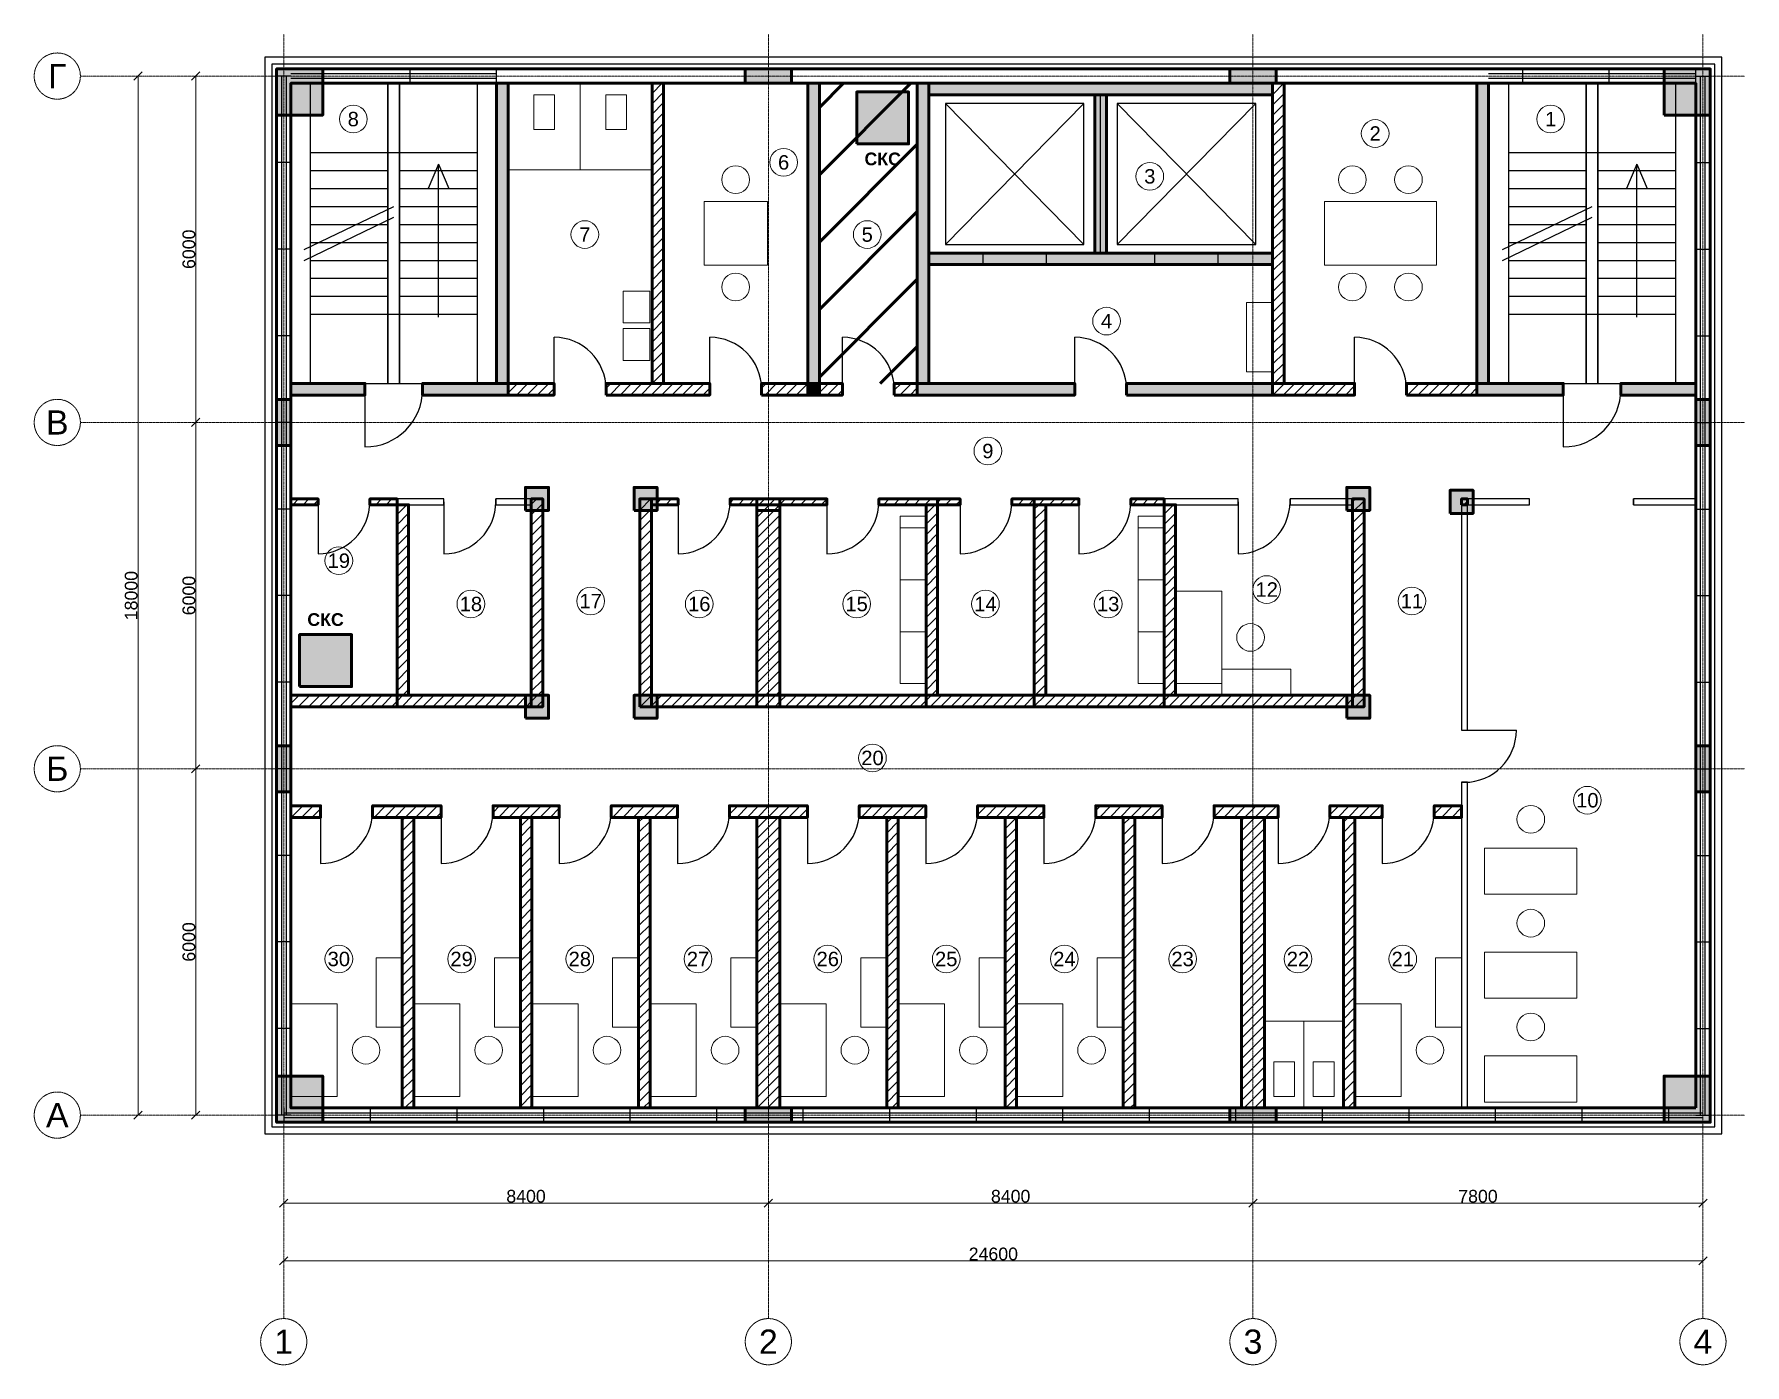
# Model space of a CAD drawing. Header units: millimetres. Extents: x -4325 to 25325, y -4325 to 18725.
import ezdxf
from ezdxf.enums import TextEntityAlignment as Align

# ---------------------------------------------------------------- set-up
doc = ezdxf.new("R2010")
doc.units = ezdxf.units.MM
doc.linetypes.add('CENTER2', pattern=[2.541, 1.587, -0.318, 0.318, -0.318])
for name, color, linetype, lineweight in [('A-ANNO-ROOM', 7, 'CONTINUOUS', 18), ('A-DIMS', 8, 'CONTINUOUS', 13), ('A-DOOR', 3, 'CONTINUOUS', 25), ('A-ELEV', 7, 'CONTINUOUS', 25), ('A-FACADE-PANEL', 8, 'CONTINUOUS', 25), ('A-FURN', 8, 'CONTINUOUS', 18), ('A-GLAZ-RIBBON', 5, 'CONTINUOUS', 25), ('A-GRID', 8, 'CENTER2', 13), ('A-HATCH', 9, 'CONTINUOUS', 9), ('A-OUTLINE', 7, 'CONTINUOUS', 50), ('A-SANI', 8, 'CONTINUOUS', 18), ('A-STAIR', 7, 'CONTINUOUS', 25), ('A-WALL-BLOCK', 9, 'CONTINUOUS', 50), ('A-WALL-GLASS', 4, 'CONTINUOUS', 25), ('A-WALL-RC', 7, 'CONTINUOUS', 50), ('E-SCS-RISER', 1, 'CONTINUOUS', 50), ('E-SERVER-ROOM', 1, 'CONTINUOUS', 50)]:
    doc.layers.add(name, color=color, linetype=linetype, lineweight=lineweight)
doc.styles.add('Arial-Bold', font='arialbd.ttf')
doc.styles.get("Standard").update_dxf_attribs({"font": 'arial.ttf'})

msp = doc.modelspace()

# ---------------------------------------------------------------- hatches: boundary and pattern name
at = {"layer": 'A-HATCH'}
h = msp.add_hatch(dxfattribs=at)
h.set_pattern_fill('ANSI31', scale=40)
h.paths.add_polyline_path([(6385, 12675), (6585, 12675), (6585, 17875), (6585, 17875), (6385, 17875), (6385, 17875)])
h = msp.add_hatch(dxfattribs=at)
h.set_pattern_fill('ANSI31', scale=40)
h.paths.add_polyline_path([(17138, 12675), (17338, 12675), (17338, 17875), (17338, 17875), (17138, 17875), (17138, 17875)])
h = msp.add_hatch(dxfattribs=at)
h.set_pattern_fill('ANSI31', scale=40)
h.paths.add_polyline_path([(3889, 12475), (4687, 12475), (4687, 12675), (3889, 12675)])
h = msp.add_hatch(dxfattribs=at)
h.set_pattern_fill('ANSI31', scale=40)
h.paths.add_polyline_path([(5587, 12475), (7384, 12475), (7384, 12675), (5587, 12675)])
h = msp.add_hatch(dxfattribs=at)
h.set_pattern_fill('ANSI31', scale=40)
h.paths.add_polyline_path([(8284, 12475), (9084, 12475), (9084, 12675), (8284, 12675)])
h = msp.add_hatch(dxfattribs=at)
h.set_pattern_fill('ANSI31', scale=40)
h.paths.add_polyline_path([(9284, 12475), (9683, 12475), (9683, 12675), (9284, 12675)])
h = msp.add_hatch(dxfattribs=at)
h.set_pattern_fill('ANSI31', scale=40)
h.paths.add_polyline_path([(10583, 12475), (10982, 12475), (10982, 12675), (10583, 12675)])
h = msp.add_hatch(dxfattribs=at)
h.set_pattern_fill('ANSI31', scale=40)
h.paths.add_polyline_path([(17138, 12475), (18560, 12475), (18560, 12675), (17138, 12675)])
h = msp.add_hatch(dxfattribs=at)
h.set_pattern_fill('ANSI31', scale=40)
h.paths.add_polyline_path([(19460, 12475), (20681, 12475), (20681, 12675), (19460, 12675)])
h = msp.add_hatch(dxfattribs=at)
h.set_pattern_fill('ANSI31', scale=40)
h.paths.add_polyline_path([(125, 10575), (125, 10575), (594, 10575), (594, 10675), (125, 10675), (125, 10675)])
h = msp.add_hatch(dxfattribs=at)
h.set_pattern_fill('ANSI31', scale=40)
h.paths.add_polyline_path([(1494, 10575), (1964, 10575), (1964, 10675), (1494, 10675)])
h = msp.add_hatch(dxfattribs=at)
h.set_pattern_fill('ANSI31', scale=40)
h.paths.add_polyline_path([(4290, 7075), (4490, 7075), (4490, 10675), (4290, 10675)])
h = msp.add_hatch(dxfattribs=at)
h.set_pattern_fill('ANSI31', scale=40)
h.paths.add_polyline_path([(6172, 7075), (6372, 7075), (6372, 10675), (6172, 10675)])
h = msp.add_hatch(dxfattribs=at)
h.set_pattern_fill('ANSI31', scale=40)
h.paths.add_polyline_path([(6372, 10575), (6836, 10575), (6836, 10675), (6372, 10675)])
h = msp.add_hatch(dxfattribs=at)
h.set_pattern_fill('ANSI31', scale=40)
h.paths.add_polyline_path([(7736, 10575), (8200, 10575), (8200, 10675), (7736, 10675)])
h = msp.add_hatch(dxfattribs=at)
h.set_pattern_fill('ANSI31', scale=40)
h.paths.add_polyline_path([(8200, 10475), (8600, 10475), (8600, 10675), (8200, 10675)])
h = msp.add_hatch(dxfattribs=at)
h.set_pattern_fill('ANSI31', scale=40)
h.paths.add_polyline_path([(8600, 10575), (9416, 10575), (9416, 10675), (8600, 10675)])
h = msp.add_hatch(dxfattribs=at)
h.set_pattern_fill('ANSI31', scale=40)
h.paths.add_polyline_path([(10316, 10575), (11333, 10575), (11333, 10675), (10316, 10675)])
h = msp.add_hatch(dxfattribs=at)
h.set_pattern_fill('ANSI31', scale=40)
h.paths.add_polyline_path([(11333, 10575), (11722, 10575), (11722, 10675), (11333, 10675)])
h = msp.add_hatch(dxfattribs=at)
h.set_pattern_fill('ANSI31', scale=40)
h.paths.add_polyline_path([(12622, 10575), (13010, 10575), (13010, 10675), (12622, 10675)])
h = msp.add_hatch(dxfattribs=at)
h.set_pattern_fill('ANSI31', scale=40)
h.paths.add_polyline_path([(13010, 10575), (13784, 10575), (13784, 10675), (13010, 10675)])
h = msp.add_hatch(dxfattribs=at)
h.set_pattern_fill('ANSI31', scale=40)
h.paths.add_polyline_path([(14684, 10575), (15258, 10575), (15258, 10675), (14684, 10675)])
h = msp.add_hatch(dxfattribs=at)
h.set_pattern_fill('ANSI31', scale=40)
h.paths.add_polyline_path([(18525, 7075), (18725, 7075), (18725, 10675), (18525, 10675)])
h = msp.add_hatch(dxfattribs=at)
h.set_pattern_fill('ANSI31', scale=40)
h.paths.add_polyline_path([(20416, 10575), (20516, 10575), (20516, 10675), (20416, 10675)])
h = msp.add_hatch(dxfattribs=at)
h.set_pattern_fill('ANSI31', scale=40)
h.paths.add_polyline_path([(1964, 7275), (2164, 7275), (2164, 10575), (1964, 10575)])
h = msp.add_hatch(dxfattribs=at)
h.set_pattern_fill('ANSI31', scale=40)
h.paths.add_polyline_path([(8200, 7275), (8600, 7275), (8600, 10575), (8200, 10575)])
h = msp.add_hatch(dxfattribs=at)
h.set_pattern_fill('ANSI31', scale=40)
h.paths.add_polyline_path([(11133, 7275), (11333, 7275), (11333, 10575), (11133, 10575)])
h = msp.add_hatch(dxfattribs=at)
h.set_pattern_fill('ANSI31', scale=40)
h.paths.add_polyline_path([(13010, 7275), (13210, 7275), (13210, 10575), (13010, 10575)])
h = msp.add_hatch(dxfattribs=at)
h.set_pattern_fill('ANSI31', scale=40)
h.paths.add_polyline_path([(15258, 7275), (15458, 7275), (15458, 10575), (15258, 10575)])
h = msp.add_hatch(dxfattribs=at)
h.set_pattern_fill('ANSI31', scale=40)
h.paths.add_polyline_path([(125, 7075), (125, 7075), (1964, 7075), (1964, 7275), (125, 7275), (125, 7275)])
h = msp.add_hatch(dxfattribs=at)
h.set_pattern_fill('ANSI31', scale=40)
h.paths.add_polyline_path([(1964, 7075), (4290, 7075), (4290, 7275), (1964, 7275)])
h = msp.add_hatch(dxfattribs=at)
h.set_pattern_fill('ANSI31', scale=40)
h.paths.add_polyline_path([(6372, 7075), (8200, 7075), (8200, 7275), (6372, 7275)])
h = msp.add_hatch(dxfattribs=at)
h.set_pattern_fill('ANSI31', scale=40)
h.paths.add_polyline_path([(8200, 7075), (8600, 7075), (8600, 7275), (8200, 7275)])
h = msp.add_hatch(dxfattribs=at)
h.set_pattern_fill('ANSI31', scale=40)
h.paths.add_polyline_path([(8600, 7075), (11133, 7075), (11133, 7275), (8600, 7275)])
h = msp.add_hatch(dxfattribs=at)
h.set_pattern_fill('ANSI31', scale=40)
h.paths.add_polyline_path([(11133, 7075), (13010, 7075), (13010, 7275), (11133, 7275)])
h = msp.add_hatch(dxfattribs=at)
h.set_pattern_fill('ANSI31', scale=40)
h.paths.add_polyline_path([(13010, 7075), (15258, 7075), (15258, 7275), (13010, 7275)])
h = msp.add_hatch(dxfattribs=at)
h.set_pattern_fill('ANSI31', scale=40)
h.paths.add_polyline_path([(15258, 7075), (18525, 7075), (18525, 7275), (15258, 7275)])
h = msp.add_hatch(dxfattribs=at)
h.set_pattern_fill('ANSI31', scale=40)
h.paths.add_polyline_path([(125, 5158), (125, 5158), (639, 5158), (639, 5358), (125, 5358), (125, 5358)])
h = msp.add_hatch(dxfattribs=at)
h.set_pattern_fill('ANSI31', scale=40)
h.paths.add_polyline_path([(1539, 5158), (2728, 5158), (2728, 5358), (1539, 5358)])
h = msp.add_hatch(dxfattribs=at)
h.set_pattern_fill('ANSI31', scale=40)
h.paths.add_polyline_path([(3628, 5158), (4776, 5158), (4776, 5358), (3628, 5358)])
h = msp.add_hatch(dxfattribs=at)
h.set_pattern_fill('ANSI31', scale=40)
h.paths.add_polyline_path([(5676, 5158), (6826, 5158), (6826, 5358), (5676, 5358)])
h = msp.add_hatch(dxfattribs=at)
h.set_pattern_fill('ANSI31', scale=40)
h.paths.add_polyline_path([(7726, 5158), (9076, 5158), (9076, 5358), (7726, 5358)])
h = msp.add_hatch(dxfattribs=at)
h.set_pattern_fill('ANSI31', scale=40)
h.paths.add_polyline_path([(9976, 5158), (11128, 5158), (11128, 5358), (9976, 5358)])
h = msp.add_hatch(dxfattribs=at)
h.set_pattern_fill('ANSI31', scale=40)
h.paths.add_polyline_path([(12028, 5158), (13176, 5158), (13176, 5358), (12028, 5358)])
h = msp.add_hatch(dxfattribs=at)
h.set_pattern_fill('ANSI31', scale=40)
h.paths.add_polyline_path([(14076, 5158), (15226, 5158), (15226, 5358), (14076, 5358)])
h = msp.add_hatch(dxfattribs=at)
h.set_pattern_fill('ANSI31', scale=40)
h.paths.add_polyline_path([(16126, 5158), (17234, 5158), (17234, 5358), (16126, 5358)])
h = msp.add_hatch(dxfattribs=at)
h.set_pattern_fill('ANSI31', scale=40)
h.paths.add_polyline_path([(18134, 5158), (19042, 5158), (19042, 5358), (18134, 5358)])
h = msp.add_hatch(dxfattribs=at)
h.set_pattern_fill('ANSI31', scale=40)
h.paths.add_polyline_path([(19942, 5158), (20416, 5158), (20416, 5358), (19942, 5358)])
h = msp.add_hatch(dxfattribs=at)
h.set_pattern_fill('ANSI31', scale=40)
h.paths.add_polyline_path([(2053, 125), (2253, 125), (2253, 125), (2253, 5158), (2053, 5158), (2053, 125)])
h = msp.add_hatch(dxfattribs=at)
h.set_pattern_fill('ANSI31', scale=40)
h.paths.add_polyline_path([(4102, 125), (4302, 125), (4302, 125), (4302, 5158), (4102, 5158), (4102, 125)])
h = msp.add_hatch(dxfattribs=at)
h.set_pattern_fill('ANSI31', scale=40)
h.paths.add_polyline_path([(6151, 125), (6351, 125), (6351, 125), (6351, 5158), (6151, 5158), (6151, 125)])
h = msp.add_hatch(dxfattribs=at)
h.set_pattern_fill('ANSI31', scale=40)
h.paths.add_polyline_path([(8200, 125), (8600, 125), (8600, 125), (8600, 5158), (8200, 5158), (8200, 125)])
h = msp.add_hatch(dxfattribs=at)
h.set_pattern_fill('ANSI31', scale=40)
h.paths.add_polyline_path([(10453, 125), (10653, 125), (10653, 125), (10653, 5158), (10453, 5158), (10453, 125)])
h = msp.add_hatch(dxfattribs=at)
h.set_pattern_fill('ANSI31', scale=40)
h.paths.add_polyline_path([(12502, 125), (12702, 125), (12702, 125), (12702, 5158), (12502, 5158), (12502, 125)])
h = msp.add_hatch(dxfattribs=at)
h.set_pattern_fill('ANSI31', scale=40)
h.paths.add_polyline_path([(14551, 125), (14751, 125), (14751, 125), (14751, 5158), (14551, 5158), (14551, 125)])
h = msp.add_hatch(dxfattribs=at)
h.set_pattern_fill('ANSI31', scale=40)
h.paths.add_polyline_path([(16600, 125), (17000, 125), (17000, 125), (17000, 5158), (16600, 5158), (16600, 125)])
h = msp.add_hatch(dxfattribs=at)
h.set_pattern_fill('ANSI31', scale=40)
h.paths.add_polyline_path([(18367, 125), (18567, 125), (18567, 125), (18567, 5158), (18367, 5158), (18367, 125)])
at = {"layer": 'A-WALL-RC'}
h = msp.add_hatch(color=7, dxfattribs=at)
h.dxf.hatch_style = 1
h.paths.add_polyline_path([(-125, 17325), (675, 17325), (675, 18125), (-125, 18125)])
h = msp.add_hatch(color=7, dxfattribs=at)
h.dxf.hatch_style = 1
h.paths.add_polyline_path([(8000, 17875), (8800, 17875), (8800, 18125), (8000, 18125)])
h = msp.add_hatch(color=7, dxfattribs=at)
h.dxf.hatch_style = 1
h.paths.add_polyline_path([(16400, 17875), (17200, 17875), (17200, 18125), (16400, 18125)])
h = msp.add_hatch(color=7, dxfattribs=at)
h.dxf.hatch_style = 1
h.paths.add_polyline_path([(23925, 17325), (24725, 17325), (24725, 18125), (23925, 18125)])
h = msp.add_hatch(color=7, dxfattribs=at)
h.dxf.hatch_style = 1
h.paths.add_polyline_path([(3689, 12675), (3889, 12675), (3889, 17875), (3889, 17875), (3689, 17875), (3689, 17875)])
h = msp.add_hatch(color=7, dxfattribs=at)
h.dxf.hatch_style = 1
h.paths.add_polyline_path([(9084, 12675), (9284, 12675), (9284, 17875), (9284, 17875), (9084, 17875), (9084, 17875)])
h = msp.add_hatch(color=7, dxfattribs=at)
h.dxf.hatch_style = 1
h.paths.add_polyline_path([(10982, 12675), (11182, 12675), (11182, 17875), (11182, 17875), (10982, 17875), (10982, 17875)])
h = msp.add_hatch(color=7, dxfattribs=at)
h.dxf.hatch_style = 1
h.paths.add_polyline_path([(11182, 17675), (17138, 17675), (17138, 17875), (17138, 17875), (11182, 17875), (11182, 17875)])
h = msp.add_hatch(color=7, dxfattribs=at)
h.dxf.hatch_style = 1
h.paths.add_polyline_path([(20681, 12675), (20881, 12675), (20881, 17875), (20881, 17875), (20681, 17875), (20681, 17875)])
h = msp.add_hatch(color=7, dxfattribs=at)
h.dxf.hatch_style = 1
h.paths.add_polyline_path([(14060, 14933), (14260, 14933), (14260, 17675), (14060, 17675)])
h = msp.add_hatch(color=7, dxfattribs=at)
h.dxf.hatch_style = 1
h.paths.add_polyline_path([(11182, 14733), (17138, 14733), (17138, 14933), (11182, 14933)])
h = msp.add_hatch(color=7, dxfattribs=at)
h.dxf.hatch_style = 1
h.paths.add_polyline_path([(125, 12475), (125, 12475), (1407, 12475), (1407, 12675), (125, 12675), (125, 12675)])
h = msp.add_hatch(color=7, dxfattribs=at)
h.dxf.hatch_style = 1
h.paths.add_polyline_path([(2407, 12475), (3889, 12475), (3889, 12675), (2407, 12675)])
h = msp.add_hatch(color=7, dxfattribs=at)
h.dxf.hatch_style = 1
h.paths.add_polyline_path([(9084, 12475), (9284, 12475), (9284, 12675), (9084, 12675)])
h = msp.add_hatch(color=7, dxfattribs=at)
h.dxf.hatch_style = 1
h.paths.add_polyline_path([(10982, 12475), (13710, 12475), (13710, 12675), (10982, 12675)])
h = msp.add_hatch(color=7, dxfattribs=at)
h.dxf.hatch_style = 1
h.paths.add_polyline_path([(14610, 12475), (17138, 12475), (17138, 12675), (14610, 12675)])
h = msp.add_hatch(color=7, dxfattribs=at)
h.dxf.hatch_style = 1
h.paths.add_polyline_path([(20681, 12475), (22178, 12475), (22178, 12675), (20681, 12675)])
h = msp.add_hatch(color=7, dxfattribs=at)
h.dxf.hatch_style = 1
h.paths.add_polyline_path([(23178, 12475), (24475, 12475), (24475, 12475), (24475, 12675), (24475, 12675), (23178, 12675)])
h = msp.add_hatch(color=7, dxfattribs=at)
h.dxf.hatch_style = 1
h.paths.add_polyline_path([(-125, 11600), (125, 11600), (125, 12400), (-125, 12400)])
h = msp.add_hatch(color=7, dxfattribs=at)
h.dxf.hatch_style = 1
h.paths.add_polyline_path([(24475, 11600), (24725, 11600), (24725, 12400), (24475, 12400)])
h = msp.add_hatch(color=7, dxfattribs=at)
h.dxf.hatch_style = 1
h.paths.add_polyline_path([(4190, 10475), (4590, 10475), (4590, 10875), (4190, 10875)])
h = msp.add_hatch(color=7, dxfattribs=at)
h.dxf.hatch_style = 1
h.paths.add_polyline_path([(6072, 10475), (6472, 10475), (6472, 10875), (6072, 10875)])
h = msp.add_hatch(color=7, dxfattribs=at)
h.dxf.hatch_style = 1
h.paths.add_polyline_path([(18425, 10475), (18825, 10475), (18825, 10875), (18425, 10875)])
h = msp.add_hatch(color=7, dxfattribs=at)
h.dxf.hatch_style = 1
h.paths.add_polyline_path([(20216, 10425), (20616, 10425), (20616, 10825), (20216, 10825)])
h = msp.add_hatch(color=7, dxfattribs=at)
h.dxf.hatch_style = 1
h.paths.add_polyline_path([(4190, 6875), (4590, 6875), (4590, 7275), (4190, 7275)])
h = msp.add_hatch(color=7, dxfattribs=at)
h.dxf.hatch_style = 1
h.paths.add_polyline_path([(6072, 6875), (6472, 6875), (6472, 7275), (6072, 7275)])
h = msp.add_hatch(color=7, dxfattribs=at)
h.dxf.hatch_style = 1
h.paths.add_polyline_path([(18425, 6875), (18825, 6875), (18825, 7275), (18425, 7275)])
h = msp.add_hatch(color=7, dxfattribs=at)
h.dxf.hatch_style = 1
h.paths.add_polyline_path([(-125, 5600), (125, 5600), (125, 6400), (-125, 6400)])
h = msp.add_hatch(color=7, dxfattribs=at)
h.dxf.hatch_style = 1
h.paths.add_polyline_path([(24475, 5600), (24725, 5600), (24725, 6400), (24475, 6400)])
h = msp.add_hatch(color=7, dxfattribs=at)
h.dxf.hatch_style = 1
h.paths.add_polyline_path([(-125, -125), (675, -125), (675, 675), (-125, 675)])
h = msp.add_hatch(color=7, dxfattribs=at)
h.dxf.hatch_style = 1
h.paths.add_polyline_path([(23925, -125), (24725, -125), (24725, 675), (23925, 675)])
h = msp.add_hatch(color=7, dxfattribs=at)
h.dxf.hatch_style = 1
h.paths.add_polyline_path([(8000, -125), (8800, -125), (8800, 125), (8000, 125)])
h = msp.add_hatch(color=7, dxfattribs=at)
h.dxf.hatch_style = 1
h.paths.add_polyline_path([(16400, -125), (17200, -125), (17200, 125), (16400, 125)])
at = {"layer": 'E-SCS-RISER'}
h = msp.add_hatch(color=7, dxfattribs=at)
h.dxf.hatch_style = 1
h.paths.add_polyline_path([(9932, 16825), (10832, 16825), (10832, 17725), (9932, 17725)])
h = msp.add_hatch(color=7, dxfattribs=at)
h.dxf.hatch_style = 1
h.paths.add_polyline_path([(275, 7425), (1175, 7425), (1175, 8325), (275, 8325)])
at = {"layer": 'E-SERVER-ROOM'}
h = msp.add_hatch(dxfattribs=at)
h.set_pattern_fill('ANSI31', scale=260)
h.paths.add_polyline_path([(9284, 12675), (10982, 12675), (10982, 17875), (9284, 17875)])

# ---------------------------------------------------------------- linework, layer by layer
at = {"layer": 'A-ANNO-ROOM'}
for centre in [(1205, 17255), (21961, 17255), (18918, 17005), (8665, 16505), (15012, 16263), (5219, 15255), (10114, 15255), (14262, 13755), (12205, 11505), (955, 9605), (17038, 9105), (3244, 8855), (5320, 8905), (7202, 8855), (9930, 8855), (12163, 8855), (14290, 8855), (19555, 8905), (10205, 6188), (22596, 5455), (955, 2705), (3083, 2705), (5132, 2705), (7181, 2705), (9430, 2705), (11483, 2705), (13532, 2705), (15581, 2705), (17580, 2705), (19397, 2705)]:
    msp.add_circle(centre, 240, dxfattribs=at)
at = {"layer": 'A-DIMS'}
for p, q in [((-2596, 17929), (-2454, 18071)), ((-2525, 0), (-2525, 18000)), ((-1596, 17929), (-1454, 18071)), ((-1525, 12000), (-1525, 18000)), ((-1596, 11929), (-1454, 12071)), ((-1596, 11929), (-1454, 12071)), ((-1525, 6000), (-1525, 12000)), ((-1596, 5929), (-1454, 6071)), ((-1596, 5929), (-1454, 6071)), ((-1525, 0), (-1525, 6000)), ((-2596, -71), (-2454, 71)), ((-1596, -71), (-1454, 71)), ((-71, -1596), (71, -1454)), ((8329, -1596), (8471, -1454)), ((8329, -1596), (8471, -1454)), ((16729, -1596), (16871, -1454)), ((16729, -1596), (16871, -1454)), ((24529, -1596), (24671, -1454)), ((0, -1525), (8400, -1525)), ((8400, -1525), (16800, -1525)), ((16800, -1525), (24600, -1525)), ((-71, -2596), (71, -2454)), ((0, -2525), (24600, -2525)), ((24529, -2596), (24671, -2454))]:
    msp.add_line(p, q, dxfattribs=at)
at = {"layer": 'A-DOOR'}
for p, q in [((12121, 14733), (12121, 14933)), ((13221, 14733), (13221, 14933)), ((15099, 14733), (15099, 14933)), ((16199, 14733), (16199, 14933)), ((4687, 12575), (4687, 13475)), ((7384, 12575), (7384, 13475)), ((9683, 12575), (9683, 13475)), ((13710, 12575), (13710, 13475)), ((18560, 12575), (18560, 13475)), ((1407, 12475), (1407, 12675)), ((1407, 12575), (1407, 11575)), ((2407, 12475), (2407, 12675)), ((4687, 12475), (4687, 12675)), ((5587, 12475), (5587, 12675)), ((7384, 12475), (7384, 12675)), ((8284, 12475), (8284, 12675)), ((9683, 12475), (9683, 12675)), ((10583, 12475), (10583, 12675)), ((13710, 12475), (13710, 12675)), ((14610, 12475), (14610, 12675)), ((18560, 12475), (18560, 12675)), ((19460, 12475), (19460, 12675)), ((22178, 12475), (22178, 12675)), ((22178, 12575), (22178, 11575)), ((23178, 12475), (23178, 12675)), ((594, 10575), (594, 10675)), ((1494, 10575), (1494, 10675)), ((2777, 10575), (2777, 10675)), ((3677, 10575), (3677, 10675)), ((6836, 10575), (6836, 10675)), ((7736, 10575), (7736, 10675)), ((9416, 10575), (9416, 10675)), ((10316, 10575), (10316, 10675)), ((11722, 10575), (11722, 10675)), ((12622, 10575), (12622, 10675)), ((13784, 10575), (13784, 10675)), ((14684, 10575), (14684, 10675)), ((16542, 10575), (16542, 10675)), ((17442, 10575), (17442, 10675)), ((21596, 10575), (21596, 10675)), ((23396, 10575), (23396, 10675)), ((594, 10625), (594, 9725)), ((2777, 10625), (2777, 9725)), ((6836, 10625), (6836, 9725)), ((9416, 10625), (9416, 9725)), ((11722, 10625), (11722, 9725)), ((13784, 10625), (13784, 9725)), ((16542, 10625), (16542, 9725)), ((20416, 6666), (20516, 6666)), ((20466, 6666), (21366, 6666)), ((20416, 5766), (20516, 5766)), ((639, 5158), (639, 5358)), ((1539, 5158), (1539, 5358)), ((2728, 5158), (2728, 5358)), ((3628, 5158), (3628, 5358)), ((4776, 5158), (4776, 5358)), ((5676, 5158), (5676, 5358)), ((6826, 5158), (6826, 5358)), ((7726, 5158), (7726, 5358)), ((9076, 5158), (9076, 5358)), ((9976, 5158), (9976, 5358)), ((11128, 5158), (11128, 5358)), ((12028, 5158), (12028, 5358)), ((13176, 5158), (13176, 5358)), ((14076, 5158), (14076, 5358)), ((15226, 5158), (15226, 5358)), ((16126, 5158), (16126, 5358)), ((17234, 5158), (17234, 5358)), ((18134, 5158), (18134, 5358)), ((19042, 5158), (19042, 5358)), ((19942, 5158), (19942, 5358)), ((639, 5258), (639, 4358)), ((2728, 5258), (2728, 4358)), ((4776, 5258), (4776, 4358)), ((6826, 5258), (6826, 4358)), ((9076, 5258), (9076, 4358)), ((11128, 5258), (11128, 4358)), ((13176, 5258), (13176, 4358)), ((15226, 5258), (15226, 4358)), ((17234, 5258), (17234, 4358)), ((19042, 5258), (19042, 4358))]:
    msp.add_line(p, q, dxfattribs=at)
for centre, radius, start, end in [((4687, 12575), 900, 0, 90), ((7384, 12575), 900, 0, 90), ((9683, 12575), 900, 0, 90), ((13710, 12575), 900, 0, 90), ((18560, 12575), 900, 0, 90), ((1407, 12575), 1000, -90, 0), ((22178, 12575), 1000, -90, 0), ((594, 10625), 900, -90, 0), ((2777, 10625), 900, -90, 0), ((6836, 10625), 900, -90, 0), ((9416, 10625), 900, -90, 0), ((11722, 10625), 900, -90, 0), ((13784, 10625), 900, -90, 0), ((16542, 10625), 900, -90, 0), ((20466, 6666), 900, -90, 0), ((639, 5258), 900, -90, 0), ((2728, 5258), 900, -90, 0), ((4776, 5258), 900, -90, 0), ((6826, 5258), 900, -90, 0), ((9076, 5258), 900, -90, 0), ((11128, 5258), 900, -90, 0), ((13176, 5258), 900, -90, 0), ((15226, 5258), 900, -90, 0), ((17234, 5258), 900, -90, 0), ((19042, 5258), 900, -90, 0)]:
    msp.add_arc(centre, radius, start, end, dxfattribs=at)
at = {"layer": 'A-ELEV'}
for p, q in [((11471, 15083), (13871, 17525)), ((11471, 17525), (13871, 15083)), ((14160, 14933), (14160, 17675)), ((14449, 15083), (16849, 17525)), ((14449, 17525), (16849, 15083))]:
    msp.add_line(p, q, dxfattribs=at)
for points in [[(11471, 15083), (13871, 15083), (13871, 17525), (11471, 17525)], [(14449, 15083), (16849, 15083), (16849, 17525), (14449, 17525)]]:
    msp.add_lwpolyline(points, close=True, dxfattribs=at)
at = {"layer": 'A-FACADE-PANEL'}
for points in [[(24925, -325), (24925, 18325), (-325, 18325), (-325, -325)], [(24805, -205), (24805, 18205), (-205, 18205), (-205, -205)]]:
    msp.add_lwpolyline(points, close=True, dxfattribs=at)
at = {"layer": 'A-FURN'}
for p, q in [((10683, 10175), (11133, 10175)), ((14808, 10175), (15258, 10175)), ((10683, 9275), (11133, 9275)), ((14808, 9275), (15258, 9275)), ((10683, 8375), (11133, 8375)), ((14808, 8375), (15258, 8375))]:
    msp.add_line(p, q, dxfattribs=at)
for points in [[(7285, 14725), (8384, 14725), (8384, 15825), (7285, 15825)], [(18038, 14725), (19981, 14725), (19981, 15825), (18038, 15825)], [(16688, 12875), (17138, 12875), (17138, 14075), (16688, 14075)], [(10683, 7475), (11133, 7475), (11133, 10375), (10683, 10375)], [(14808, 7475), (15258, 7475), (15258, 10375), (14808, 10375)], [(15458, 7475), (16258, 7475), (16258, 9075), (15458, 9075)], [(16258, 7275), (17458, 7275), (17458, 7725), (16258, 7725)], [(20816, 3825), (22416, 3825), (22416, 4625), (20816, 4625)], [(1603, 1525), (2053, 1525), (2053, 2725), (1603, 2725)], [(3652, 1525), (4102, 1525), (4102, 2725), (3652, 2725)], [(5701, 1525), (6151, 1525), (6151, 2725), (5701, 2725)], [(7750, 1525), (8200, 1525), (8200, 2725), (7750, 2725)], [(10003, 1525), (10453, 1525), (10453, 2725), (10003, 2725)], [(12052, 1525), (12502, 1525), (12502, 2725), (12052, 2725)], [(14101, 1525), (14551, 1525), (14551, 2725), (14101, 2725)], [(19966, 1525), (20416, 1525), (20416, 2725), (19966, 2725)], [(20816, 2025), (22416, 2025), (22416, 2825), (20816, 2825)], [(125, 325), (925, 325), (925, 1925), (125, 1925)], [(2253, 325), (3053, 325), (3053, 1925), (2253, 1925)], [(4302, 325), (5102, 325), (5102, 1925), (4302, 1925)], [(6351, 325), (7151, 325), (7151, 1925), (6351, 1925)], [(8600, 325), (9400, 325), (9400, 1925), (8600, 1925)], [(10653, 325), (11453, 325), (11453, 1925), (10653, 1925)], [(12702, 325), (13502, 325), (13502, 1925), (12702, 1925)], [(18567, 325), (19367, 325), (19367, 1925), (18567, 1925)], [(20816, 225), (22416, 225), (22416, 1025), (20816, 1025)]]:
    msp.add_lwpolyline(points, close=True, dxfattribs=at)
for centre in [(7834, 16205), (18524, 16205), (19495, 16205), (7834, 14345), (18524, 14345), (19495, 14345), (16758, 8275), (21616, 5125), (21616, 3325), (21616, 1525), (1425, 1125), (3553, 1125), (5602, 1125), (7651, 1125), (9900, 1125), (11953, 1125), (14002, 1125), (19867, 1125)]:
    msp.add_circle(centre, 240, dxfattribs=at)
at = {"layer": 'A-GLAZ-RIBBON'}
for p, q in [((689, 17875), (689, 18125)), ((2189, 17875), (2189, 18125)), ((3689, 17875), (3689, 18125)), ((21475, 17875), (21475, 18125)), ((22975, 17875), (22975, 18125)), ((24475, 17875), (24475, 18125)), ((125, 18000), (-125, 18000)), ((-40, 18000), (-40, 0)), ((40, 18000), (40, 0)), ((3689, 18040), (125, 18040)), ((3689, 17960), (125, 17960)), ((24475, 18040), (20881, 18040)), ((24475, 17960), (20881, 17960)), ((24475, 18000), (24725, 18000)), ((24560, 0), (24560, 18000)), ((24640, 0), (24640, 18000)), ((125, 16500), (-125, 16500)), ((24475, 16500), (24725, 16500)), ((125, 15000), (-125, 15000)), ((24475, 15000), (24725, 15000)), ((125, 13500), (-125, 13500)), ((24475, 13500), (24725, 13500)), ((125, 12000), (-125, 12000)), ((24475, 12000), (24725, 12000)), ((125, 10500), (-125, 10500)), ((24475, 10500), (24725, 10500)), ((125, 9000), (-125, 9000)), ((24475, 9000), (24725, 9000)), ((125, 7500), (-125, 7500)), ((24475, 7500), (24725, 7500)), ((125, 6000), (-125, 6000)), ((24475, 6000), (24725, 6000)), ((125, 4500), (-125, 4500)), ((24475, 4500), (24725, 4500)), ((125, 3000), (-125, 3000)), ((24475, 3000), (24725, 3000)), ((125, 1500), (-125, 1500)), ((24475, 1500), (24725, 1500)), ((125, 0), (-125, 0)), ((0, 125), (0, -125)), ((0, 40), (24600, 40)), ((1500, 125), (1500, -125)), ((3000, 125), (3000, -125)), ((4500, 125), (4500, -125)), ((6000, 125), (6000, -125)), ((7500, 125), (7500, -125)), ((9000, 125), (9000, -125)), ((10500, 125), (10500, -125)), ((12000, 125), (12000, -125)), ((13500, 125), (13500, -125)), ((15000, 125), (15000, -125)), ((16500, 125), (16500, -125)), ((18000, 125), (18000, -125)), ((19500, 125), (19500, -125)), ((21000, 125), (21000, -125)), ((22500, 125), (22500, -125)), ((24000, 125), (24000, -125)), ((24475, 0), (24725, 0)), ((0, -40), (24600, -40))]:
    msp.add_line(p, q, dxfattribs=at)
at = {"layer": 'A-GRID'}
for p, q in [((0, -3525), (0, 18725)), ((8400, -3525), (8400, 18725)), ((16800, -3525), (16800, 18725)), ((24600, -3525), (24600, 18725)), ((-3525, 18000), (25325, 18000)), ((-3525, 12000), (25325, 12000)), ((-3525, 6000), (25325, 6000)), ((-3525, 0), (25325, 0))]:
    msp.add_line(p, q, dxfattribs=at)
for centre in [(-3925, 18000), (-3925, 12000), (-3925, 6000), (-3925, 0), (0, -3925), (8400, -3925), (16800, -3925), (24600, -3925)]:
    msp.add_circle(centre, 400, dxfattribs=at)
at = {"layer": 'A-OUTLINE'}
for points in [[(24725, -125), (24725, 18125), (-125, 18125), (-125, -125)], [(24475, 125), (24475, 17875), (125, 17875), (125, 125)]]:
    msp.add_lwpolyline(points, close=True, dxfattribs=at)
at = {"layer": 'A-SANI'}
for points in [[(3889, 16375), (5137, 16375), (5137, 17875), (3889, 17875)], [(5137, 16375), (6385, 16375), (6385, 17875), (5137, 17875)], [(4333, 17075), (4693, 17075), (4693, 17675), (4333, 17675)], [(5581, 17075), (5941, 17075), (5941, 17675), (5581, 17675)], [(5885, 13725), (6345, 13725), (6345, 14275), (5885, 14275)], [(5885, 13075), (6345, 13075), (6345, 13625), (5885, 13625)], [(17000, 125), (17684, 125), (17684, 1625), (17000, 1625)], [(17684, 125), (18367, 125), (18367, 1625), (17684, 1625)], [(17162, 325), (17522, 325), (17522, 925), (17162, 925)], [(17845, 325), (18205, 325), (18205, 925), (17845, 925)]]:
    msp.add_lwpolyline(points, close=True, dxfattribs=at)
at = {"layer": 'A-STAIR'}
for p, q in [((457, 16675), (1807, 16675)), ((457, 16675), (3357, 16675)), ((2007, 16675), (3357, 16675)), ((21228, 16675), (22578, 16675)), ((21228, 16675), (24128, 16675)), ((22778, 16675), (24128, 16675)), ((457, 16364), (1807, 16364)), ((2007, 16364), (3357, 16364)), ((2682, 16475), (2502, 16055)), ((2682, 13825), (2682, 16475)), ((2682, 16475), (2862, 16055)), ((21228, 16364), (22578, 16364)), ((22778, 16364), (24128, 16364)), ((23453, 16475), (23273, 16055)), ((23453, 13825), (23453, 16475)), ((23453, 16475), (23633, 16055)), ((457, 16053), (1807, 16053)), ((2007, 16053), (3357, 16053)), ((21228, 16053), (22578, 16053)), ((22778, 16053), (24128, 16053)), ((357, 14995), (1907, 15742)), ((457, 15742), (1807, 15742)), ((2007, 15742), (3357, 15742)), ((21128, 14995), (22678, 15742)), ((21228, 15742), (22578, 15742)), ((22778, 15742), (24128, 15742)), ((357, 14808), (1907, 15555)), ((457, 15431), (1807, 15431)), ((2007, 15431), (3357, 15431)), ((21128, 14808), (22678, 15555)), ((21228, 15431), (22578, 15431)), ((22778, 15431), (24128, 15431)), ((457, 15119), (1807, 15119)), ((2007, 15119), (3357, 15119)), ((21228, 15119), (22578, 15119)), ((22778, 15119), (24128, 15119)), ((457, 14808), (1807, 14808)), ((2007, 14808), (3357, 14808)), ((21228, 14808), (22578, 14808)), ((22778, 14808), (24128, 14808)), ((457, 14497), (1807, 14497)), ((2007, 14497), (3357, 14497)), ((21228, 14497), (22578, 14497)), ((22778, 14497), (24128, 14497)), ((457, 14186), (1807, 14186)), ((2007, 14186), (3357, 14186)), ((21228, 14186), (22578, 14186)), ((22778, 14186), (24128, 14186)), ((457, 13875), (3357, 13875)), ((21228, 13875), (24128, 13875))]:
    msp.add_line(p, q, dxfattribs=at)
for points in [[(457, 12675), (1807, 12675), (1807, 17875), (457, 17875)], [(1807, 12675), (2007, 12675), (2007, 17875), (1807, 17875)], [(2007, 12675), (3357, 12675), (3357, 17875), (2007, 17875)], [(21228, 12675), (22578, 12675), (22578, 17875), (21228, 17875)], [(22578, 12675), (22778, 12675), (22778, 17875), (22578, 17875)], [(22778, 12675), (24128, 12675), (24128, 17875), (22778, 17875)]]:
    msp.add_lwpolyline(points, close=True, dxfattribs=at)
at = {"layer": 'A-WALL-BLOCK'}
for points in [[(6385, 12675), (6585, 12675), (6585, 17875), (6585, 17875), (6385, 17875), (6385, 17875)], [(17138, 12675), (17338, 12675), (17338, 17875), (17338, 17875), (17138, 17875), (17138, 17875)], [(3889, 12475), (4687, 12475), (4687, 12675), (3889, 12675)], [(5587, 12475), (7384, 12475), (7384, 12675), (5587, 12675)], [(8284, 12475), (9084, 12475), (9084, 12675), (8284, 12675)], [(9284, 12475), (9683, 12475), (9683, 12675), (9284, 12675)], [(10583, 12475), (10982, 12475), (10982, 12675), (10583, 12675)], [(17138, 12475), (18560, 12475), (18560, 12675), (17138, 12675)], [(19460, 12475), (20681, 12475), (20681, 12675), (19460, 12675)], [(125, 10575), (125, 10575), (594, 10575), (594, 10675), (125, 10675), (125, 10675)], [(1494, 10575), (1964, 10575), (1964, 10675), (1494, 10675)], [(4290, 7075), (4490, 7075), (4490, 10675), (4290, 10675)], [(6172, 7075), (6372, 7075), (6372, 10675), (6172, 10675)], [(6372, 10575), (6836, 10575), (6836, 10675), (6372, 10675)], [(7736, 10575), (8200, 10575), (8200, 10675), (7736, 10675)], [(8200, 10475), (8600, 10475), (8600, 10675), (8200, 10675)], [(8600, 10575), (9416, 10575), (9416, 10675), (8600, 10675)], [(10316, 10575), (11333, 10575), (11333, 10675), (10316, 10675)], [(11333, 10575), (11722, 10575), (11722, 10675), (11333, 10675)], [(12622, 10575), (13010, 10575), (13010, 10675), (12622, 10675)], [(13010, 10575), (13784, 10575), (13784, 10675), (13010, 10675)], [(14684, 10575), (15258, 10575), (15258, 10675), (14684, 10675)], [(18525, 7075), (18725, 7075), (18725, 10675), (18525, 10675)], [(20416, 10575), (20516, 10575), (20516, 10675), (20416, 10675)], [(1964, 7275), (2164, 7275), (2164, 10575), (1964, 10575)], [(8200, 7275), (8600, 7275), (8600, 10575), (8200, 10575)], [(11133, 7275), (11333, 7275), (11333, 10575), (11133, 10575)], [(13010, 7275), (13210, 7275), (13210, 10575), (13010, 10575)], [(15258, 7275), (15458, 7275), (15458, 10575), (15258, 10575)], [(125, 7075), (125, 7075), (1964, 7075), (1964, 7275), (125, 7275), (125, 7275)], [(1964, 7075), (4290, 7075), (4290, 7275), (1964, 7275)], [(6372, 7075), (8200, 7075), (8200, 7275), (6372, 7275)], [(8200, 7075), (8600, 7075), (8600, 7275), (8200, 7275)], [(8600, 7075), (11133, 7075), (11133, 7275), (8600, 7275)], [(11133, 7075), (13010, 7075), (13010, 7275), (11133, 7275)], [(13010, 7075), (15258, 7075), (15258, 7275), (13010, 7275)], [(15258, 7075), (18525, 7075), (18525, 7275), (15258, 7275)], [(125, 5158), (125, 5158), (639, 5158), (639, 5358), (125, 5358), (125, 5358)], [(1539, 5158), (2728, 5158), (2728, 5358), (1539, 5358)], [(3628, 5158), (4776, 5158), (4776, 5358), (3628, 5358)], [(5676, 5158), (6826, 5158), (6826, 5358), (5676, 5358)], [(7726, 5158), (9076, 5158), (9076, 5358), (7726, 5358)], [(9976, 5158), (11128, 5158), (11128, 5358), (9976, 5358)], [(12028, 5158), (13176, 5158), (13176, 5358), (12028, 5358)], [(14076, 5158), (15226, 5158), (15226, 5358), (14076, 5358)], [(16126, 5158), (17234, 5158), (17234, 5358), (16126, 5358)], [(18134, 5158), (19042, 5158), (19042, 5358), (18134, 5358)], [(19942, 5158), (20416, 5158), (20416, 5358), (19942, 5358)], [(2053, 125), (2253, 125), (2253, 125), (2253, 5158), (2053, 5158), (2053, 125)], [(4102, 125), (4302, 125), (4302, 125), (4302, 5158), (4102, 5158), (4102, 125)], [(6151, 125), (6351, 125), (6351, 125), (6351, 5158), (6151, 5158), (6151, 125)], [(8200, 125), (8600, 125), (8600, 125), (8600, 5158), (8200, 5158), (8200, 125)], [(10453, 125), (10653, 125), (10653, 125), (10653, 5158), (10453, 5158), (10453, 125)], [(12502, 125), (12702, 125), (12702, 125), (12702, 5158), (12502, 5158), (12502, 125)], [(14551, 125), (14751, 125), (14751, 125), (14751, 5158), (14551, 5158), (14551, 125)], [(16600, 125), (17000, 125), (17000, 125), (17000, 5158), (16600, 5158), (16600, 125)], [(18367, 125), (18567, 125), (18567, 125), (18567, 5158), (18367, 5158), (18367, 125)]]:
    msp.add_lwpolyline(points, close=True, dxfattribs=at)
at = {"layer": 'A-WALL-GLASS'}
for points in [[(1964, 10575), (2777, 10575), (2777, 10675), (1964, 10675)], [(3677, 10575), (4290, 10575), (4290, 10675), (3677, 10675)], [(15258, 10575), (16542, 10575), (16542, 10675), (15258, 10675)], [(17442, 10575), (18525, 10575), (18525, 10675), (17442, 10675)], [(20516, 10575), (21596, 10575), (21596, 10675), (20516, 10675)], [(23396, 10575), (24475, 10575), (24475, 10575), (24475, 10675), (24475, 10675), (23396, 10675)], [(20416, 6666), (20516, 6666), (20516, 10575), (20416, 10575)], [(20416, 125), (20516, 125), (20516, 125), (20516, 5766), (20416, 5766), (20416, 125)]]:
    msp.add_lwpolyline(points, close=True, dxfattribs=at)
at = {"layer": 'A-WALL-RC'}
for points in [[(-125, 17325), (675, 17325), (675, 18125), (-125, 18125)], [(8000, 17875), (8800, 17875), (8800, 18125), (8000, 18125)], [(16400, 17875), (17200, 17875), (17200, 18125), (16400, 18125)], [(23925, 17325), (24725, 17325), (24725, 18125), (23925, 18125)], [(3689, 12675), (3889, 12675), (3889, 17875), (3889, 17875), (3689, 17875), (3689, 17875)], [(9084, 12675), (9284, 12675), (9284, 17875), (9284, 17875), (9084, 17875), (9084, 17875)], [(10982, 12675), (11182, 12675), (11182, 17875), (11182, 17875), (10982, 17875), (10982, 17875)], [(11182, 17675), (17138, 17675), (17138, 17875), (17138, 17875), (11182, 17875), (11182, 17875)], [(20681, 12675), (20881, 12675), (20881, 17875), (20881, 17875), (20681, 17875), (20681, 17875)], [(14060, 14933), (14260, 14933), (14260, 17675), (14060, 17675)], [(11182, 14733), (17138, 14733), (17138, 14933), (11182, 14933)], [(125, 12475), (125, 12475), (1407, 12475), (1407, 12675), (125, 12675), (125, 12675)], [(2407, 12475), (3889, 12475), (3889, 12675), (2407, 12675)], [(9084, 12475), (9284, 12475), (9284, 12675), (9084, 12675)], [(10982, 12475), (13710, 12475), (13710, 12675), (10982, 12675)], [(14610, 12475), (17138, 12475), (17138, 12675), (14610, 12675)], [(20681, 12475), (22178, 12475), (22178, 12675), (20681, 12675)], [(23178, 12475), (24475, 12475), (24475, 12475), (24475, 12675), (24475, 12675), (23178, 12675)], [(-125, 11600), (125, 11600), (125, 12400), (-125, 12400)], [(24475, 11600), (24725, 11600), (24725, 12400), (24475, 12400)], [(4190, 10475), (4590, 10475), (4590, 10875), (4190, 10875)], [(6072, 10475), (6472, 10475), (6472, 10875), (6072, 10875)], [(18425, 10475), (18825, 10475), (18825, 10875), (18425, 10875)], [(20216, 10425), (20616, 10425), (20616, 10825), (20216, 10825)], [(4190, 6875), (4590, 6875), (4590, 7275), (4190, 7275)], [(6072, 6875), (6472, 6875), (6472, 7275), (6072, 7275)], [(18425, 6875), (18825, 6875), (18825, 7275), (18425, 7275)], [(-125, 5600), (125, 5600), (125, 6400), (-125, 6400)], [(24475, 5600), (24725, 5600), (24725, 6400), (24475, 6400)], [(-125, -125), (675, -125), (675, 675), (-125, 675)], [(23925, -125), (24725, -125), (24725, 675), (23925, 675)], [(8000, -125), (8800, -125), (8800, 125), (8000, 125)], [(16400, -125), (17200, -125), (17200, 125), (16400, 125)]]:
    msp.add_lwpolyline(points, close=True, dxfattribs=at)
at = {"layer": 'E-SCS-RISER'}
for points in [[(9932, 16825), (10832, 16825), (10832, 17725), (9932, 17725)], [(275, 7425), (1175, 7425), (1175, 8325), (275, 8325)]]:
    msp.add_lwpolyline(points, close=True, dxfattribs=at)

# ---------------------------------------------------------------- texts
at = {"layer": 'A-ANNO-ROOM'}
for s, p in [('8', (1205, 17255)), ('1', (21961, 17255)), ('2', (18918, 17005)), ('6', (8665, 16505)), ('3', (15012, 16263)), ('7', (5219, 15255)), ('5', (10114, 15255)), ('4', (14262, 13755)), ('9', (12205, 11505)), ('19', (955, 9605)), ('12', (17038, 9105)), ('18', (3244, 8855)), ('17', (5320, 8905)), ('16', (7202, 8855)), ('15', (9930, 8855)), ('14', (12163, 8855)), ('13', (14290, 8855)), ('11', (19555, 8905)), ('20', (10205, 6188)), ('10', (22596, 5455)), ('30', (955, 2705)), ('29', (3083, 2705)), ('28', (5132, 2705)), ('27', (7181, 2705)), ('26', (9430, 2705)), ('25', (11483, 2705)), ('24', (13532, 2705)), ('23', (15581, 2705)), ('22', (17580, 2705)), ('21', (19397, 2705))]:
    msp.add_text(s, height=250, dxfattribs=at).set_placement(p, align=Align.MIDDLE_CENTER)
at = {"layer": 'A-DIMS'}
for s, p in [('6000', (-1645, 15000)), ('18000', (-2645, 9000)), ('6000', (-1645, 9000)), ('6000', (-1645, 3000))]:
    msp.add_text(s, height=220, rotation=90, dxfattribs=at).set_placement(p, align=Align.MIDDLE_CENTER)
for s, p in [('8400', (4200, -1405)), ('8400', (12600, -1405)), ('7800', (20700, -1405)), ('24600', (12300, -2405))]:
    msp.add_text(s, height=220, dxfattribs=at).set_placement(p, align=Align.MIDDLE_CENTER)
at = {"layer": 'A-GRID'}
for s, p in [('Г', (-3925, 18000)), ('В', (-3925, 12000)), ('Б', (-3925, 6000)), ('А', (-3925, 0)), ('1', (0, -3925)), ('2', (8400, -3925)), ('3', (16800, -3925)), ('4', (24600, -3925))]:
    msp.add_text(s, height=420, dxfattribs=at).set_placement(p, align=Align.MIDDLE_CENTER)
at = {"layer": 'E-SCS-RISER', "style": 'Arial-Bold'}
for p in [(10382, 16565), (725, 8585)]:
    msp.add_text('СКС', height=220, dxfattribs=at).set_placement(p, align=Align.MIDDLE_CENTER)

doc.saveas('drawing.dxf')
